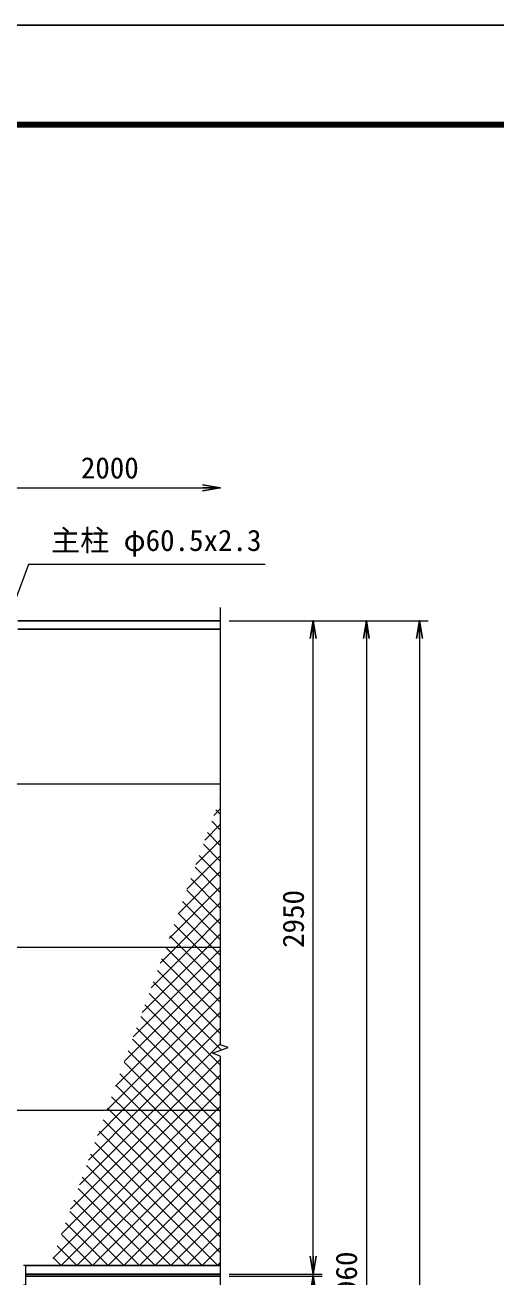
# Model space of a CAD drawing. Units: millimetres, scale not verified. Extents: x -8400 to 8400, y -5940 to 5940.
# Drawn here: x -4277 to -2148, y 287 to 5940 of the extents above; entities that cross this region are included whole.
import ezdxf
from ezdxf.enums import TextEntityAlignment as Align

# ---------------------------------------------------------------- set-up
doc = ezdxf.new("R2010")
doc.units = ezdxf.units.MM
doc.header["$LTSCALE"] = 20
for name, color, linetype, lineweight in [('0-1_D-STR1', 1, 'Continuous', 25), ('0-5_D-STR-DIM', 7, 'Continuous', 13), ('0-8_D-STR3', 3, 'Continuous', 13), ('0-9_D-STR-TXT', 7, 'Continuous', 13), ('0-B_D-STR2', 7, 'Continuous', 13), ('0-C_D-TTL', 7, 'Continuous', 25)]:
    doc.layers.add(name, color=color, linetype=linetype, lineweight=lineweight)
doc.layers.add('0-6_0', color=7, linetype='Continuous')
doc.styles.add('ＭＳ ゴシック', font='')
doc.styles.get('ＭＳ ゴシック').set_extended_font_data('MS Gothic')

# ---------------------------------------------------------------- blocks, each defined once
blk = doc.blocks.new('_Open')
at = {"layer": '0-6_0'}
blk.add_line((-20, 3.333), (0, 0), dxfattribs=at)
blk.add_lwpolyline([(-20, -3.333), (0, 0), (-20, 0)], dxfattribs=at)

msp = doc.modelspace()

# ---------------------------------------------------------------- linework, layer by layer
at = {"layer": '0-1_D-STR1'}
for p, q in [((-4309.06, 3250), (-3394.06, 3250)), ((-4309.06, 3211.9), (-3394.06, 3211.9)), ((-4274.06, 338.1), (-3394.06, 338.1)), ((-4274.06, 300), (-3394.06, 300)), ((-4274.06, 290), (-3394.06, 290))]:
    msp.add_line(p, q, dxfattribs=at)
at = {"layer": '0-5_D-STR-DIM'}
for p, q in [((-4314.06, 3850), (-3474.06, 3850)), ((-3394.06, 3310), (-3394.06, 1335.65)), ((-3354.06, 3250), (-2694.06, 3250)), ((-3354.06, 3250), (-2454.06, 3250)), ((-3354.06, 3250), (-2934.06, 3250)), ((-2974.06, 380), (-2974.06, 3170)), ((-2734.06, 3170), (-2734.06, -2630)), ((-2494.06, 3170), (-2494.06, -3330)), ((-3429.3, 1297.17), (-3358.83, 1322.83)), ((-3358.83, 1322.83), (-3394.06, 1335.65)), ((-3394.06, 1284.35), (-3429.3, 1297.17)), ((-3394.06, 1284.35), (-3394.06, -1159.35)), ((-2974.06, 380), (-2974.06, 460)), ((-3354.06, 300), (-2934.06, 300)), ((-3354.06, 300), (-2934.06, 300)), ((-3354.06, 290), (-2934.06, 290)), ((-3354.06, 290), (-2934.06, 290)), ((-2974.06, 290), (-2974.06, 300))]:
    msp.add_line(p, q, dxfattribs=at)
at = {"layer": '0-8_D-STR3'}
for p, q in [((-3394.06, 2512), (-4311.56, 2512)), ((-3394.06, 1775), (-4311.56, 1775)), ((-3394.06, 1038), (-4311.56, 1038))]:
    msp.add_line(p, q, dxfattribs=at)
msp.add_lwpolyline([(-4283.06, 339.37), (-4274.06, 339.37), (-4274.06, 250.11), (-4283.06, 250.11)], dxfattribs=at)
at = {"layer": '0-9_D-STR-TXT'}
msp.add_lwpolyline([(-3191.5, 3504.03), (-4260.86, 3504.03), (-4383.53, 3176.54)], dxfattribs=at)
at = {"layer": '0-B_D-STR2'}
for p, q in [((-3394.06, 2447.41), (-3395.2, 2448.55)), ((-3423.41, 2371.04), (-3394.06, 2400.38)), ((-3394.06, 2376.7), (-3414.07, 2396.7)), ((-3463.87, 2259.86), (-3394.06, 2329.67)), ((-3394.06, 2305.99), (-3432.94, 2344.86)), ((-3394.06, 2235.28), (-3451.81, 2293.02)), ((-3504.34, 2148.68), (-3394.06, 2258.96)), ((-3394.06, 2164.57), (-3470.67, 2241.18)), ((-3544.8, 2037.51), (-3394.06, 2188.25)), ((-3394.06, 2093.86), (-3489.54, 2189.34)), ((-3585.27, 1926.33), (-3394.06, 2117.54)), ((-3394.06, 2023.15), (-3508.41, 2137.49)), ((-3625.73, 1815.16), (-3394.06, 2046.83)), ((-3394.06, 1952.43), (-3527.28, 2085.65)), ((-3394.06, 1811.01), (-3565.02, 1981.97)), ((-3394.06, 1881.72), (-3546.15, 2033.81)), ((-3595.18, 1775), (-3394.06, 1976.12)), ((-3428.76, 1775), (-3583.89, 1930.13)), ((-3499.47, 1775), (-3602.76, 1878.29)), ((-3524.47, 1775), (-3394.06, 1905.41)), ((-3570.18, 1775), (-3621.63, 1826.44)), ((-3453.76, 1775), (-3394.06, 1834.7)), ((-3787.59, 1370.46), (-3394.06, 1763.99)), ((-3747.13, 1481.63), (-3453.76, 1775)), ((-3706.66, 1592.81), (-3524.47, 1775)), ((-3666.2, 1703.98), (-3595.18, 1775)), ((-3394.06, 1528.17), (-3640.49, 1774.6)), ((-3394.06, 1598.88), (-3570.18, 1775)), ((-3394.06, 1669.59), (-3499.47, 1775)), ((-3394.06, 1740.3), (-3428.76, 1775)), ((-3394.06, 1457.46), (-3659.36, 1722.76)), ((-3828.05, 1259.28), (-3394.06, 1693.27)), ((-3394.06, 1386.75), (-3678.23, 1670.92)), ((-3868.52, 1148.11), (-3394.06, 1622.56)), ((-3389.64, 1311.61), (-3697.1, 1619.08)), ((-3907.92, 1038), (-3394.06, 1551.85)), ((-3394.06, 1245.33), (-3715.97, 1567.23)), ((-3837.21, 1038), (-3394.06, 1481.14)), ((-3394.06, 1174.62), (-3734.84, 1515.39)), ((-3394.06, 1103.91), (-3753.71, 1463.55)), ((-3469.58, 1038), (-3791.45, 1359.87)), ((-3398.87, 1038), (-3772.58, 1411.71)), ((-3766.5, 1038), (-3394.06, 1410.43)), ((-3540.29, 1038), (-3810.31, 1308.03)), ((-3695.79, 1038), (-3394.06, 1339.72)), ((-3611, 1038), (-3829.18, 1256.18)), ((-3625.07, 1038), (-3394.06, 1269.01)), ((-3681.71, 1038), (-3848.05, 1204.34)), ((-3554.36, 1038), (-3394.06, 1198.3)), ((-3752.42, 1038), (-3866.92, 1152.5)), ((-3823.13, 1038), (-3885.79, 1100.66)), ((-3483.65, 1038), (-3394.06, 1127.59)), ((-4151.77, 369.88), (-3483.65, 1038)), ((-4111.31, 481.06), (-3554.36, 1038)), ((-4070.84, 592.23), (-3625.07, 1038)), ((-4030.38, 703.41), (-3695.79, 1038)), ((-3989.91, 814.58), (-3766.5, 1038)), ((-3949.45, 925.76), (-3837.21, 1038)), ((-3908.98, 1036.93), (-3907.92, 1038)), ((-3893.84, 1038), (-3904.66, 1048.82)), ((-3394.06, 538.22), (-3893.84, 1038)), ((-3394.06, 608.93), (-3823.13, 1038)), ((-3394.06, 679.64), (-3752.42, 1038)), ((-3394.06, 750.35), (-3681.71, 1038)), ((-3394.06, 821.06), (-3611, 1038)), ((-3394.06, 891.77), (-3540.29, 1038)), ((-3394.06, 962.49), (-3469.58, 1038)), ((-3394.06, 1033.2), (-3398.87, 1038)), ((-4042.13, 338.1), (-3394.06, 986.17)), ((-3394.06, 467.51), (-3923.53, 996.97)), ((-3971.42, 338.1), (-3394.06, 915.46)), ((-3394.06, 396.8), (-3942.4, 945.13)), ((-3406.07, 338.1), (-3961.27, 893.29)), ((-3476.78, 338.1), (-3980.13, 841.45)), ((-3900.71, 338.1), (-3394.06, 844.75)), ((-3618.21, 338.1), (-4017.87, 737.77)), ((-3547.5, 338.1), (-3999, 789.61)), ((-3830, 338.1), (-3394.06, 774.04)), ((-3688.92, 338.1), (-4036.74, 685.92)), ((-3759.29, 338.1), (-3394.06, 703.33)), ((-3759.63, 338.1), (-4055.61, 634.08)), ((-3688.58, 338.1), (-3394.06, 632.61)), ((-3830.34, 338.1), (-4074.48, 582.24)), ((-3901.05, 338.1), (-4093.35, 530.4)), ((-3617.87, 338.1), (-3394.06, 561.9)), ((-3971.76, 338.1), (-4112.22, 478.56)), ((-3547.16, 338.1), (-3394.06, 491.19)), ((-4042.47, 338.1), (-4131.09, 426.71)), ((-3476.45, 338.1), (-3394.06, 420.48)), ((-4113.18, 338.1), (-4149.95, 374.87)), ((-3405.74, 338.1), (-3394.06, 349.77))]:
    msp.add_line(p, q, dxfattribs=at)
msp.add_lwpolyline([(-4112.84, 338.1), (-3412.94, 1038), (-3394.06, 1056.88)], dxfattribs=at)
at = {"layer": '0-C_D-TTL', "color": 2}
msp.add_lwpolyline([(-8400, 5940), (8400, 5940), (8400, -5940), (-8400, -5940)], close=True, dxfattribs=at)
at = {"layer": '0-C_D-TTL'}
for points in [[(-7860, 5500), (7860, 5500), (7860, -5500), (-7860, -5500)], [(-7855, 5495), (7855, 5495), (7855, -5495), (-7855, -5495)], [(-7850, 5490), (7850, 5490), (7850, -5490), (-7850, -5490)], [(-7845, 5485), (7845, 5485), (7845, -5485), (-7845, -5485)], [(-7840, 5480), (7840, 5480), (7840, -5480), (-7840, -5480)]]:
    msp.add_lwpolyline(points, close=True, dxfattribs=at)

# ---------------------------------------------------------------- block references
at = {"layer": '0-5_D-STR-DIM', "xscale": 4, "yscale": 4}
msp.add_blockref('_Open', (-3394.06, 3850), dxfattribs=at)
for p, rotation in [((-2974.06, 3250), 90), ((-2734.06, 3250), 90), ((-2494.06, 3250), 90), ((-2974.06, 300), 270), ((-2974.06, 300), 270), ((-2974.06, 290), 90), ((-2974.06, 290), 90)]:
    msp.add_blockref('_Open', p, dxfattribs=dict(at, rotation=rotation))

# ---------------------------------------------------------------- texts
at = {"layer": '0-5_D-STR-DIM', "style": 'ＭＳ ゴシック'}
msp.add_text('2000', height=96.19, dxfattribs=at).set_placement((-4024.56, 3863.5), align=Align.BOTTOM_LEFT)
for s, p in [('2950', (-2987.56, 1772.5)), ('5960', (-2747.56, 139.75))]:
    msp.add_text(s, height=96.19, rotation=90, dxfattribs=at).set_placement(p, align=Align.BOTTOM_LEFT)
at = {"layer": '0-9_D-STR-TXT', "style": 'ＭＳ ゴシック'}
msp.add_text('主柱 φ60.5x2.3', height=96.19, dxfattribs=at).set_placement((-4159.01, 3536.05), align=Align.BOTTOM_LEFT)

doc.saveas('drawing.dxf')
